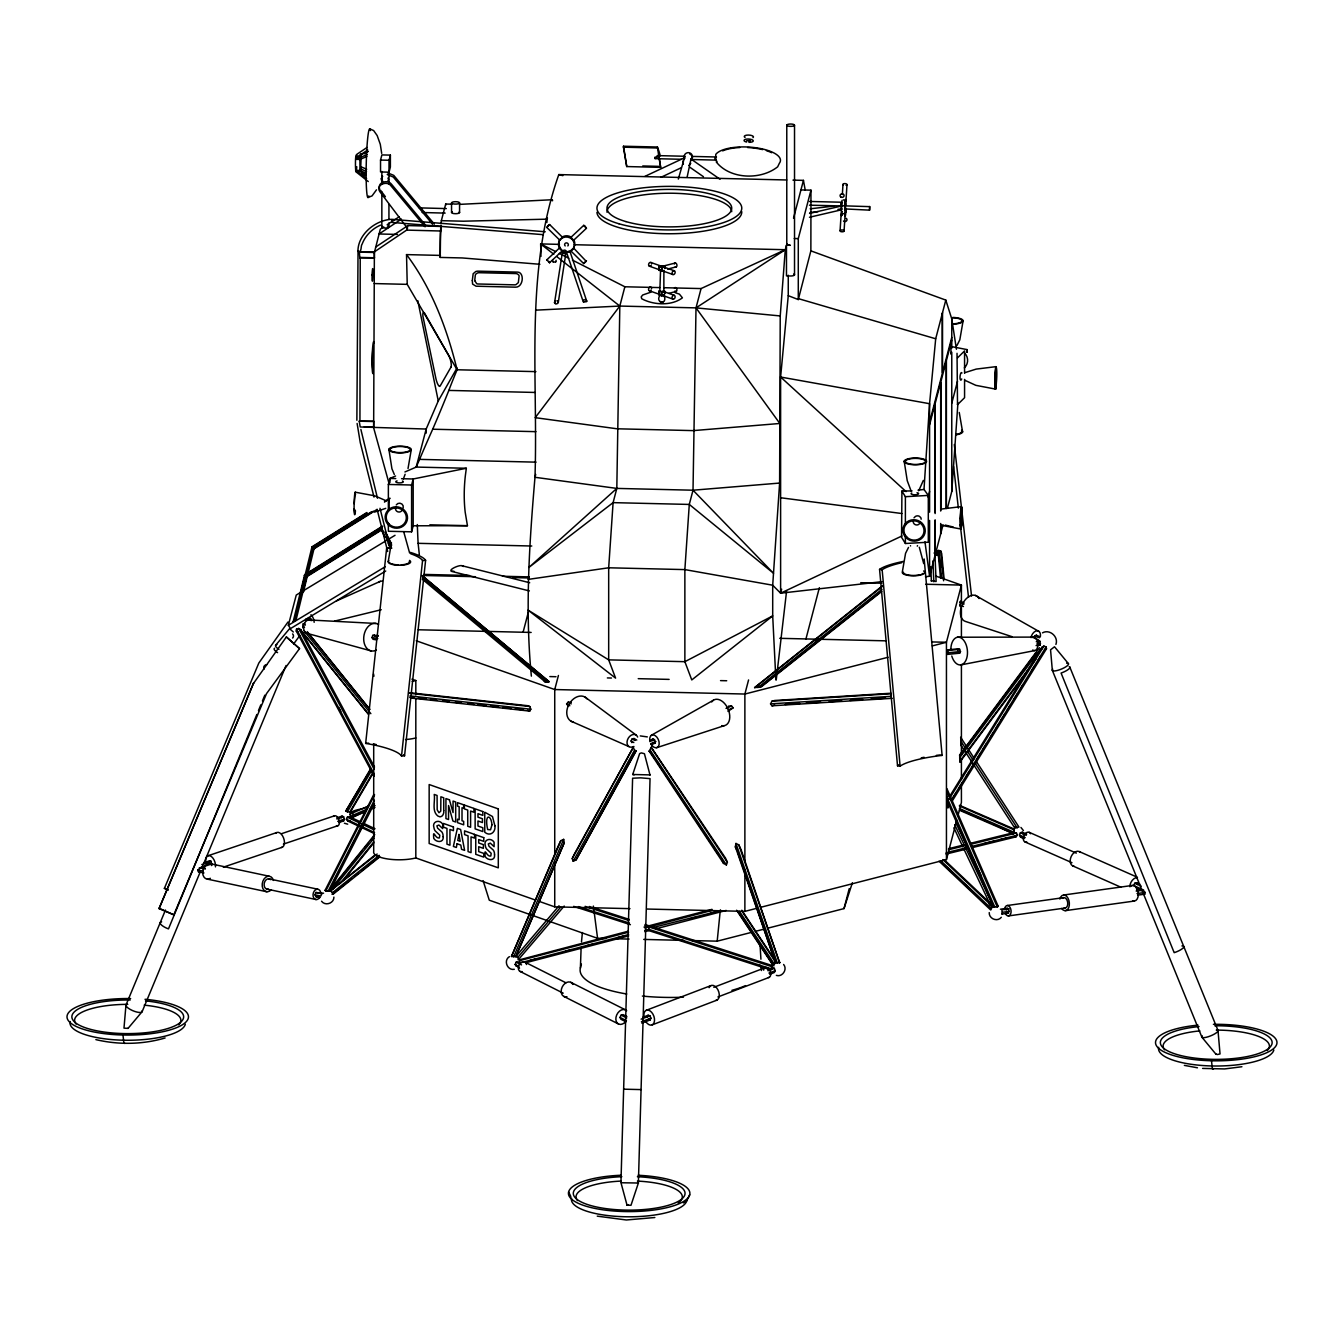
<?xml version="1.0" encoding="UTF-8"?>
<svg xmlns="http://www.w3.org/2000/svg" width="1344" height="1344" viewBox="0 0 1344 1344"><rect width="100%" height="100%" fill="white"/><g stroke="black" fill="none" stroke-linecap="round" stroke-linejoin="round"><path stroke-width="1.5" d="M664.675 295.058L661.618 295.831L658.997 294.907L658.997 291.077L660.542 290.69A2.016 1.462 -70.5 0 0 658.997 292.992A2.016 1.462 -70.5 0 0 660.526 294.521C653.638 303.139 668.69 305.777 663.835 295.042A2.016 1.462 -70.5 0 1 661.819 294.823A2.016 1.462 -70.5 0 1 662.374 292.068A2.016 1.462 -70.5 0 1 664.474 292.236M663.533 270.766L659.03 270.346L659.047 266.515L662.105 265.726L664.709 266.65L664.709 268.565M663.886 270.463L663.852 291.194L661.164 291.715L659.837 291.094L660.576 269.959A2.016 1.462 -70.5 0 1 659.249 267.422A2.016 1.462 -70.5 0 1 661.903 266.734M661.618 295.831L661.618 292.001L658.997 291.077M661.651 271.27L661.651 267.439L659.047 266.515M662.105 267.641L662.105 265.726M664.675 293.143L664.675 291.211L663.365 290.758A2.016 1.243 75.6 0 1 664.507 292.118M374.506 252.017L359.386 252.134L359.789 257.897L374.506 257.779L360.226 257.443L359.94 420.101M539.902 264.281L462.286 257.947L440.227 257.426L440.58 230.916A22.68 1.697 -88.6 0 1 440.916 225.288M786.71 179.978L558.802 174.586C524.412 271.858 538.272 376.303 534.979 477.288C529.334 543.463 524.916 609.823 531.367 676.133M786.979 243.734A3.881 1.176 0 0 0 790.339 245.297L786.475 245.196L785.282 249.715L780.226 315.941L779.621 483.067L772.699 585.211L772.699 615.905L684.869 661.685L608.681 659.87L528.058 610.109L615.586 678.132L608.681 659.87L608.681 567.79L613.099 502.639L616.812 488.41L619.819 306.062L624.859 286.776L659.87 287.599M775.891 679.862L772.699 615.905L691.774 679.93L684.869 661.685L684.869 569.604L689.287 504.437L693.017 490.207L696.007 307.877L701.064 288.574L785.282 249.715L574.106 244.709M426.149 433.138L426.182 429.038L438.262 400.949L457.027 367.97M841.294 207.917L841.394 209.832L809.491 217.258M960.708 737.386L961.061 745.5L960.708 737.386L974.45 758.722M392.162 220.97L391.843 222.415L543.077 234.662M511.493 956.525L515.794 956.659L564.278 842.722L563.657 839.362L560.801 840.689L558.533 845.359L511.493 956.474L560.801 840.689M626.758 994.006A90.686 27.266 0 0 1 580.39 968.033L581.129 947.453M659.148 157.231L660.66 167.362L626.741 166.555L623.448 147.185L623.498 146.227L657.418 147.017C663.331 162.456 657.535 152.712 655.082 158.659L681.173 159.281M658.93 157.147L657.418 147.017M1027.942 670.606L959.952 761.964L959.666 754.908L1039.466 647.674M959.952 761.964L959.666 754.908M354.211 503.832L355.186 493.298L355.538 494.441M946.747 796.858L947.15 789.197L998.206 906.326L997.282 906.982L993.3 906.713L946.798 800.016L946.747 796.858L994.745 906.982M366.895 156.509L359.906 159.432L359.974 171.713M360.511 171.797L361.15 157.534M441.353 227.942L440.479 232.932A22.68 1.697 -88.6 0 0 440.227 243.398L440.227 257.426M960.372 605.22L960.12 606.346L960.355 601.373L964.001 602.986M846.082 209.479C844.049 233.99 845.124 182.834 846.166 205.33M626.741 166.555L623.498 146.227M841.31 207.43L841.478 206.002L809.558 213.427M947.386 652.831L947.738 649.824L958.608 648.749L960.506 651.521L959.666 653.201L947.503 654.394L947.386 652.831L960.506 651.521M840.067 230.815L842.016 200.34M842.352 194.494L842.974 184.464M844.082 230.916L845.09 214.872A2.016 1.159 4.3 0 0 842.99 213.646A2.016 1.159 4.3 0 0 841.075 214.771L841.361 215.678L841.966 211.361A2.016 1.646 -4.8 0 0 841.999 211.798M846.989 184.565L845.981 200.609L843.343 199.87M918.019 490.174L924 489.451L929.578 403.704L935.693 338.772L945.806 300.098L810.869 250.858L798.286 299.561L788.256 295.68L788.256 275.218M356.765 166.706C355.387 183.49 354.665 149.671 356.815 155.686M947.369 508.301L951.77 491.467L957.919 403.133L957.516 404.678L964.572 397.706L964.572 379.394M946.126 854.062L964.202 849.61L966.638 845.292L964.219 844.838L948.528 848.702M389.054 501.396L389.054 508.351M841.546 208.858L841.428 209.765M841.495 204.977L841.344 205.934L809.441 205.178M141.725 1012.133L128.05 1028.378L123.984 1028.143L125.966 1005.06L165.463 910.056M374.186 776.294L296.268 631.042L296.486 629.21L298.704 628.454L300.787 629.63L300.518 631.361M655.015 157.063L655.15 158.525M788.256 295.68L780.612 377.026L780.612 593.191L882 581.666M948.192 798.739L947.906 808.03L948.125 805.745M692.009 940.565L717.192 941.17L720.317 909.972M360.041 157.332L360.595 153.838L361.066 155.786M581.482 941.858L582.406 932.551M388.214 561.59L391.457 542.758M411.247 449.803A11.222 3.377 0 0 1 393.708 452.323A11.222 3.377 0 0 1 395.22 446.494A11.222 3.377 0 0 1 411.247 449.803L408.022 468.535M691.454 160.39L690.967 159.029L687.103 177.274M963.06 321.065L959.818 339.814L956.928 345.542M410.39 552.401A51.526 10.954 6.1 0 1 425.611 560.314L404.561 755.782L401.52 756.034A51.526 10.954 6.1 0 0 365.652 743.4L386.669 547.932L389.71 547.68M401.52 756.034L422.554 560.566A51.526 10.954 6.1 0 0 410.676 553.745M845.611 208.958L869.568 210.151L869.702 206.64L845.578 205.884L845.544 209.496M1137.612 895.171L1144.735 894.18L1145.105 892.433L1142.182 889.476L1136.52 890.266M355.37 510.216L354.766 513.492L354.211 508.805M683.525 159.449L684.785 158.407A4.015 3.83 14.7 0 1 686.078 153.283A4.015 3.83 14.7 0 1 691.454 154.09A4.015 3.83 14.7 0 1 691.219 159.264M776.244 679.862L786.576 591.192M771.439 969.73L772.363 965.614L653.755 927.326L644.011 927.091M951.098 352.817L950.863 354.094L951.014 346.5L966.991 349.591L966.941 352.246L966.991 349.591M404.947 471.946L416.203 467.074L466.334 468.266L465.326 475.894A156.761 102.85 -61.4 0 0 465.192 512.215L467.443 525.706L413.179 525.79L411.6 531.821L388.366 531.266L388.366 523.118M338.738 822.595L343.644 820.932L344.467 819.101L343.577 816.715L342.048 816.094L336.941 817.824M566.093 251.614L558.314 302.299L558.163 301.442M651.319 747.348L725.542 858.161L727.39 862.277L726.398 864.914L723.559 863.419L649.102 751.078M938.062 552.3L938.398 550.267L940.8 551.074L941.69 553.526L944.143 579.382M684.785 156.61L678.317 179.088M333.917 897.103C334.018 903.353 325.214 906.31 321.552 901.219M1055.914 644.431C1058.77 636.737 1049.58 628.74 1042.49 632.856M683.071 160.877L683.374 164.203M515.794 956.659L564.278 842.722M372.994 370.238L373.128 363.283M735.353 846.77L735.958 843.444L738.83 844.889L741.082 849.677L779.654 962.825L775.488 962.791L735.353 846.77L736.848 849.962M769.742 974.282L774.379 972.502L775.219 970.687L774.329 968.302L772.548 967.747L767.777 969.562M779.654 962.875L738.83 844.889M545.227 231.756L391.826 219.324C375.026 219.929 357.622 234.982 357.958 251.412C362.275 252.924 360.343 245.851 362.242 243.835C365.299 235.771 372.221 228.631 380.537 225.137M572.242 858.614L633.78 746.424L574.09 854.566L572.242 858.614L573.216 861.286L576.055 859.925L636.233 750.775M959.448 810.23L1011.948 833.045L1013.645 832.104L1014.334 829.92L1013.292 828.677L959.465 805.274M441.05 223.625A22.68 1.697 -88.6 0 1 441.353 220.685L445.704 204.036L451.718 204.17M546.84 222.566A26.426 1.982 -88.6 0 1 547.176 219.156L547.445 217.913M775.488 962.791L737.604 851.558M293.194 621.617L296.251 619.248L293.194 621.617L304.618 574.812L382.536 526.126L382.133 527.503M303.643 591.259L300.586 593.611L312.01 546.806L366.895 512.518M294.571 621.029L305.458 576.425L381.83 528.713L382.368 526.73L304.466 575.4L306.583 576.845L381.427 530.09L381.83 528.713L383.628 532.274M294.89 619.836L297.847 607.673M298.838 603.607L301.812 591.444M301.946 593.04L304.92 580.877M305.726 577.651L312.833 548.436L371.448 511.812M296.1 619.853L306.751 576.257L379.848 530.561M303.492 591.864L314.126 548.251L373.313 511.274M580.39 968.033L581.381 964.018M440.563 231L406.627 230.11L374.371 251.882L373.649 427.846L389.206 484.025M159.062 908.611L253.579 683.105L159.062 908.611L173.83 914.827L266.532 693.605L299.527 648.598L286.373 636.938L253.495 683.424M168 890.114L164.405 888.233L168.084 889.778M173.83 914.827L159.146 908.275M388.937 183.943L389.038 160.255L390.382 155.114L381.881 154.913L380.537 160.07L380.537 171.965L389.038 172.166L390.382 167.009L390.382 155.114M374.388 258.233L374.388 252.487L380.318 229.186L383.746 226.918M385.728 571.015L290.539 628.572L288.338 625.313L296.268 595.039L395.035 535.298M286.373 636.938L299.527 648.598M304.466 575.4L305.76 575.232M376.639 509.695L313.975 548.856L311.858 547.411L313.152 547.226M300.586 593.611L302.266 591.83M364.308 426.737L373.666 427.291L373.766 421.21L359.218 421.193L360.226 426.972L426.182 429.038L416.203 467.074L419.563 459.379A78.96 3.545 -67.4 0 1 432.701 429.223A79.279 3.562 -67.4 0 0 448.846 390.415A29.753 1.327 -67.4 0 1 457.094 369.768C447.098 328.927 431.962 288.456 406.526 254.604L440.479 255.41M388.366 510.922L388.366 484.462L389.945 478.43L395.573 475.994M411.6 531.821L411.6 485.016L413.179 478.985L466.334 468.266M535.718 474.466L534.979 477.288L616.812 488.41L693.017 490.207L779.621 483.067M523.085 632.251L528.763 610.562M558.432 675.461L554.736 689.539L554.736 854.616M793.531 218.182L803.443 180.365L792.977 180.13M798.286 299.561L798.286 238.61L810.97 190.159L800.94 189.924M748.574 679.946L744.878 694.042L744.878 861.218M528.058 579.415L608.681 567.79L684.869 569.604L772.699 585.211L780.612 593.191L781.654 589.193M805.946 638.938L819.37 587.681M929.578 422.167L942.245 373.766L942.245 313.706M951.77 337.378L942.53 372.674L942.53 312.614M929.578 424.788L934.87 404.561L934.87 512.467M951.77 339.998L946.394 360.595L946.394 507.898M957.516 404.678L957.029 353.304M924 489.451L928.301 495.415L928.301 542.22L905.386 543.497L901.555 537.281L901.925 491.081L912.055 490.896M951.77 403.217L957.516 381.276M928.116 497.112L929.578 491.484M943.068 524.748L929.578 576.257L925.445 576.727M767.525 928.25L844.015 908.594L849.24 888.619M761.006 907.217L946.445 859.589L956.76 820.159M957.802 816.228L961.414 802.418L961.414 785.702M716.47 156.996L692.446 156.425L692.16 159.533L715.596 160.087L715.781 154.392A32.894 11.777 3 0 1 755.815 147.756A32.894 11.777 3 0 1 779.402 163.212L777.655 166.824C760.687 180.331 729.893 179.357 716.218 161.902M388.819 502.085L389.206 500.707M406.627 230.11L407.921 225.574L441.722 226.464M1036.09 645.607L1040.054 645.221L1040.038 641.357L1038.66 640.802L1037.954 642.432M376.555 639.895L373.01 639.307L372.036 637.594L372.725 635.393L378.185 635.544M991.082 909.754L990.965 908.242L993.653 906.847M551.981 200.575L552.266 199.735L459.749 204.372M844.015 908.594L852.382 882.739M309.053 619.534L309.574 617.938L311.791 620.676M634.2 774.833L632.722 774.497L639.643 753.598L641.323 752.892L644.431 753.715L650.009 775.051M947.503 654.394L947.738 649.824M319.872 897.574L316.075 896.767L315.017 894.886L315.84 892.483L323.568 893.206M940.498 577.853L938.179 553.325L939.607 550.687M627.043 1205.198L620.945 1182.602L632.604 778.226L640.685 777.84L650.042 778.63L638.383 1183.006L630.991 1205.282L627.043 1205.198L628.404 1204.644M209.009 862.562L209.664 860.798L211.243 861.403L211.529 865.553M403.402 478.918L405.115 474.281M918.708 490.778L923.345 480.413M869.669 206.489L869.568 210.151M321.854 893.676L320.813 896.028L315.017 894.886M562.43 237.216L559.81 239.803M552.518 260.064L553.022 261.979M570.83 250.908L583.649 263.558L586.219 261.29L573.535 248.002L570.797 250.555M382.15 175.829L381.528 178.584L382.687 181.272M690.782 163.229L688.8 165.497M647.455 1017.022L648.194 1015.241L649.925 1015.812L650.916 1018.164L650.177 1019.945L641.827 1023.137M256.855 714.487L168.487 928.872L167.63 928.57A8.736 2.688 22.4 0 1 160.944 924.47A8.736 2.688 22.4 0 1 161.633 921.85M258.451 710.623L260.837 704.827M262.433 700.963L264.818 695.167M652.361 740.578L653.033 738.948L655.637 741.552L654.965 743.182L651.487 744.694M142.178 1011.562L200.054 872.357M202.474 866.561L286.07 665.498M164.321 888.552L258.821 663.046L287.969 622.02M649.068 751.313L651.571 746.844M513.677 956.81L563.657 839.362M519.574 968.15L515.122 964.538L516.13 962.186L518.179 961.733L519.086 963.514M374.119 833.448L347.827 821.05L346.433 819.319L347.34 817.186L349.608 816.766L360.494 821.906M1026.698 834.137L1022.28 832.205L1020.432 832.726C1017.744 835.582 1021.406 838.286 1024.145 838.606M1001.986 913.954L1001.952 909.838L1008.773 908.88L1008.487 913.164L1001.902 914.071M341.275 817.858L342.048 816.094M583.649 263.558L586.471 260.686M1039.483 636.569L1036.224 635.141L1033.603 637.745L1038.61 639.962M576.055 859.925L635.527 751.498M1139.83 884.167L1136.604 882.739L1134.722 883.26L1133.664 885.578L1140.989 888.821M586.757 301.258L569.789 250.925L566.563 252M625.985 1021.81L620.911 1019.256L620.021 1017.425L621.13 1015.123L623.129 1014.653L626.875 1016.534M683.306 1202.914L686.75 1200.797L689.707 1194.782M908.494 547.428L905.554 553.342L902.294 572.158A11.222 3.377 0 0 0 915.533 575.753A11.222 3.377 0 0 0 923.614 570.965M773.153 965.429L775.925 962.539L742.09 911.333M957.751 650.412L958.608 648.749M374.405 803.443L329.868 891.022L325.735 891.072L325.03 890.4L373.901 794.338M325.735 891.072L374.59 794.774M328.121 891.206L374.388 800.234M333.95 881.177L341.527 866.292M343.426 862.579L354.766 840.252M359.503 830.945L361.402 827.215M368.962 812.33L372.758 804.888M1006.253 910.123L1007.177 908.275L1008.773 908.88M631.898 742.627L631.092 740.981L632.15 738.914L634.032 738.511L636.77 740.074M892.265 698.309L771.943 705.802L770.549 703.853L771.943 701.198L774.732 700.476L890.971 693.235M376.488 189.84L372.053 195.905L368.004 197.484M346.433 819.319L374.539 832.574M573.216 861.286L634.57 750.137L633.377 747.835M410.39 697.973L529.704 711.11L530.813 709.229L529.805 706.524L527.705 705.701L409.802 692.731M372.893 773.606L350.7 811.457L349.709 812.246L345.794 811.121L370.793 768.466M345.794 811.121L369.802 771.086M347.273 812.028L371.515 770.7M349.709 812.246L372.809 772.834M586.639 301.644L583.481 302.047M949.301 796.958L1042.037 647.17L1043.885 646.078L1046.086 646.951L1046.489 648.782L952.274 800.957M949.066 799.243L1043.885 646.078M951.132 800.318L1046.086 646.951M952.51 798.655L956.911 791.566M959.095 788.021L962.388 782.695M965.698 777.37L968.99 772.061M972.283 766.735L974.467 763.19M976.668 759.646L981.053 752.556M983.254 748.994L986.546 743.686M989.839 738.36L993.132 733.034M996.425 727.726L998.626 724.181M1000.826 720.636L1005.211 713.53M1007.412 709.985L1010.705 704.676M1013.998 699.35L1017.29 694.025M1020.583 688.716L1022.784 685.171M1031.554 670.975L1034.846 665.65M1038.139 660.341L1040.34 656.796M203.952 872.962L198.425 871.786L197.837 870.005L201.13 867.216L205.212 868.073M515.122 964.538L518.666 966.319M1218.034 1030.915L1220.033 1053.948L1217.446 1054.519L1215.934 1054.183L1201.922 1037.215L1143.374 893.659L1144.735 894.18M663.835 295.042L659.837 294.924M663.466 301.745L662.189 301.997M293.698 643.877L299.813 635.544M959.885 755.479L1036.627 652.378M959.582 757.865L1040.978 648.514M959.734 761.393L1035.77 659.215M728.498 706.121L731.556 705.986L733.102 707.851L727.994 711.413M972.115 847.661L1015.997 836.858L1017.358 835.195L1016.484 833.011L1014.3 832.507L970.166 843.377M914.021 517.81L915.432 516.432A3.998 3.763 -31.6 0 1 919.246 516.23L920.64 517.474A3.646 3.427 -31.6 0 1 921.144 519.221M779.873 962.287L779.016 961.901M1012.939 834.17L1014.3 832.507M292.589 638.03L293.059 637.442A3.091 2.94 14.7 0 0 293.059 634.536L292.589 633.931M128.066 1028.362L128.184 1028.21A12.751 3.125 -54.2 0 1 128.15 1028.059M555.778 261.845L556.114 260.266M573.451 240.425L586.488 228.245L584.858 225.91L583.733 225.355L570.696 237.552L573.451 240.425L573.283 239.45M330.137 889.678L374.741 834.59M331.884 888.468L362.006 851.256M364.627 848.014L368.558 843.158M371.179 839.933L373.783 836.69M332.304 889.644L373.951 838.202M340.116 883.546L373.8 841.949M343.375 880.454L373.699 843.007M382.67 176.35L381.175 178.87L382.25 182.969M546.773 259.862L559.81 247.682L562.464 250.673L549.528 262.752L546.773 259.862L547.63 260.03M549.528 262.752L549.041 261.425M583.733 225.355L586.387 228.362M275.94 644.902L289.582 628.673L293.311 631.999M559.037 905.789L515.962 956.39L518.23 957.919L518.213 959.851L564.211 906.041M517.742 957.449L560.767 907.015M568.126 706.003L566.614 703.937L568.159 702.156L571.217 702.425M632.722 774.497L650.143 774.9M641.021 1089.598L623.834 1089.178M957.516 357.874L964.572 350.902L964.572 373.279M368.34 805.493C365.45 810.55 348.012 808.332 350.347 816.396L352.162 817.438L365.45 811.642M509.41 956.659C503.16 960.389 507.394 970.738 514.298 969.31M1001.314 917.297C997.466 922.253 988.865 918.809 989.234 912.61M616.812 488.41L528.864 567.47L613.099 502.639L689.287 504.437L773.506 573.266L693.017 490.207M1044.742 649.69L1046.489 648.782M1014.922 826.594L1014.77 827.988L1018.97 827.047L976.702 761.998M352.162 817.438L362.846 812.162M469.426 575.484L423.965 574.409L425.846 575.534L426.838 574.728M329.666 891.24L375.346 854.717M330.086 891.156L377.16 854.028M332.674 894.18L332.455 892.651L379.193 855.305M332.052 894.314L351.674 878.623M354.934 876.019L358.21 873.398M361.486 870.794L379.462 856.414M333.094 894.247L379.714 856.985M882.554 585.715L754.622 687.641L761.158 686.969L881.748 591.444M754.622 687.641L882.202 586.589M815.304 640.937L818.597 638.333M757.932 687.574L881.899 589.378M757.764 686.532L761.074 686.448L854.246 612.646M857.522 610.058L880.404 591.914M555.761 261.811L553.442 262.181M554.585 302.954L554.568 302.484A2.402 1.949 -10.5 0 1 555.274 301.274L555.694 300.972M356.698 154.426L367.03 147.454M360.931 154.526L367.702 149.974M401.402 219.106L379.058 233.99L397.438 234.41M375.631 247.078L407.921 225.574M387.19 224.666L399.252 216.754M785.282 249.715L696.007 307.877L619.819 306.062L535.584 310.162M384.602 501.446L389.911 498.137M311.858 547.411L366.744 513.122M384.451 502.051L389.76 498.725M316.697 545.009L322.039 541.682M327.365 538.356L332.69 535.03M338.016 531.686L341.561 529.469M345.122 527.251L352.229 522.816M355.774 520.598L362.88 516.146M307.541 574.123L335.966 556.366M339.511 554.131L346.618 549.696M350.162 547.478L357.269 543.043M360.83 540.826L366.156 537.482M371.482 534.156L376.807 530.83M364.476 153.686L367.886 151.57M288.338 625.313L385.325 566.664M651.235 735.319L713.429 700.207M584.119 299.494L583.498 302.081M545.53 680.618L544.303 681.257L545.479 682.13L549.108 681.727L421.949 575.467M368.105 151.368L355.807 157.231L358.63 157.298M644.885 176.383L684.466 157.802M660.962 177.307L681.274 167.731M780.612 593.191L901.925 535.987M336.487 600.919L380.302 581.347M562.565 237.35L549.612 224.549L548.352 225.389L546.79 227.422L559.726 240.106M546.89 227.438L549.612 224.549M304.534 627.278L302.87 627.766L302.887 623.902L304.55 623.414L305.39 625.094M349.826 814.195L368.558 806.014M350.347 816.396L367.466 808.92M371.263 807.274L375.077 805.61M370.306 808.903L374.035 807.274M371.146 809.155L374.942 807.492M653.033 738.948L649.757 740.393A6.804 4.334 66.4 0 1 655.166 735.605A6.804 4.334 66.4 0 1 658.594 746.122A6.804 4.334 66.4 0 1 650.748 743.753M649.74 741.586L654.662 739.452M650.714 743.702L655.637 741.552M726.029 708.406L731.556 705.986M728.112 710.018L733.102 707.851M367.248 154.543L355.656 159.331L359.906 159.432M646.111 1010.352L710.892 985.606M713.815 987.302L765.139 967.697M642.869 1017.274L648.194 1015.241M641.122 1019.155L649.925 1015.812M641.407 1021.793L650.916 1018.164M768.919 973.09L775.219 970.687M717.914 996.962L769.238 977.357M652.26 1024.834L717.041 1000.104M767.928 970.738L774.329 968.302M374.539 512.098L385.745 508.351M325.03 890.4L326.138 890.064M305.827 619.214L309.574 617.938M305.34 620.424L310.951 618.509M207.715 855.859L276.646 832.591M281.501 833.7L334.236 815.892M204.053 862.697L209.664 860.798M201.818 864.595L211.243 861.403M336.823 819L343.577 816.715M201.583 867.35L212.184 863.772M337.747 821.369L344.467 819.101M283.399 844.116L338.083 825.636M223.322 867.166L282.408 847.207M656.494 747.751L724.198 725.693M391.843 222.415L392.062 219.845M198.425 871.786L199.349 871.5M316.075 896.767L317.957 896.246M965.059 372.59L976.198 369.096L995.954 366.66M519.389 959.834L627.917 931.291M711.984 909.35L649.001 925.781L645.019 924.504M628.606 934.584L519.859 962.959L519.742 960.59L628.639 932.182M644.784 927.965L712.152 910.392M644.717 930.384L648.732 929.342L771.338 968.906M721.039 910.476L653.755 927.326M529.502 960.691L535.584 959.095M565.975 951.166L572.057 949.586M586.236 945.89L592.318 944.294M616.627 937.961L624.725 935.844M689.623 918.91L695.705 917.314M709.918 913.618L715.999 912.022M525.79 962.741L628.673 935.894M644.818 931.678L648.85 930.619L769.692 969.629M655.855 928.805L726.197 910.442M518.129 965.95L516.096 966.403M887.998 657.283L744.878 694.042L554.736 689.539L416.237 640.769M932.333 645.893L946.445 642.264L961.414 585.094L935.693 576.038M640.248 735.907L647.321 736.898M165.11 1037.971C142.666 1044.607 118.591 1044.96 95.844 1039.618M646.682 909.031L744.878 911.366L756.974 908.258M717.192 941.17L751.414 932.383M755.446 931.342L763.493 929.275M662.76 266.213L675.31 263.004M661.651 267.439L664.709 266.65M659.03 270.346L660.576 269.959M667.548 269.102L676.301 266.868M661.618 292.001L664.675 291.211M658.997 294.907L660.526 294.521M668.942 293.311L676.25 291.43M771.943 705.802L774.732 705.096M1020.398 836.942L1021.944 836.556M651 292.135L642.718 294.991L641.206 296.856L641.726 298.754C653.47 305.105 671.58 306.113 682.416 297.83L679.426 294.151L675.209 292.706M948.444 849.778L966.638 845.292M970.62 844.318L1016.484 833.011M949.15 851.978L965.328 847.997M971.578 846.468L1017.358 835.195M946.092 853.02L951.955 851.575M983.741 843.746L995.77 840.79M999.768 839.798L1007.782 837.833M334.606 621.096L381.242 609.722M350.112 820.646L347.827 821.05M960.91 664.894L1034.746 650.597M637.526 1183.291L638.383 1183.006L621.415 1182.77M511.543 955.786L512.652 955.584M941.573 509.04L961.346 506.604M996.727 905.974L998.206 906.326M1063.692 895.003L1132.622 885.41M1007.311 905.503L1063.961 897.607M1000.423 909.216L1007.177 908.275M1136.218 891.139L1143.694 890.098M1002.725 912.257L1009.428 911.316M1137.024 893.558L1145.105 892.433M1008.353 915.936L1065.002 908.057M1065.254 910.661L1134.185 901.068M749.196 141.372L750.506 140.482L746.558 140.767M1241.923 1066.733L1224.586 1068.934L1202.594 1068.413M654.83 1217.513L626.371 1219.982L597.257 1216.152M358.042 250.639L356.866 420.269M570.797 237.434L571.637 237.636M810.18 208.807L834.036 206.086M810.096 212.537L818.059 211.63M837.917 209.362L841.898 208.908M931.258 580.692L936.113 581.532L934.752 550.082M947.503 650.53L959.986 649.303M1036.291 641.726L1040.038 641.357M1036.812 643.944L1040.542 643.574M953.014 653.167L959.666 653.201M422.554 560.566L425.578 560.314M453.953 571.25C444.73 571.553 459.06 564.262 462.235 565.807L529.687 582.742M365.652 743.4L368.676 743.148M771.943 701.198L891.24 693.756M770.549 703.853L891.005 696.343M785.198 704.441L799.848 703.517M806.131 703.13L820.798 702.223M829.164 701.702L841.73 700.913M850.097 700.392L862.663 699.602M871.03 699.082L885.696 698.174M901.925 491.081L905.386 496.692L928.301 495.415M298.25 632.033L296.268 631.042M547.176 219.156L463.411 221.206L441.353 220.685M957.432 637.224L1033.049 637.106M623.448 147.185L657.367 147.991M657.166 155.602L684.936 156.257M714.991 157.601L716.352 157.534M655.2 158.122L659.098 158.206L660.66 167.362M642.751 165.967L658.711 166.354M380.537 160.07L389.038 160.255M358.562 171.679L355.74 171.612L368.256 181.558M809.525 201.466L841.428 202.222L841.344 205.934M794.27 238.51L798.286 238.61M559.457 244.373L540.641 243.919L540.96 256.402M359.386 252.134L374.388 252.487M664.003 287.7L701.064 288.574M374.237 283.567L407.232 284.357L457.094 369.768L535.903 371.633M448.846 390.415L534.811 392.448M359.218 421.193L373.666 421.529M432.701 429.223L535.92 431.659M419.563 459.379L536.038 462.151M395.758 478.565L389.945 478.43L389.945 482.496M401.57 478.699L413.179 478.985L413.179 525.79M388.366 484.462L411.6 485.016M429.845 524.815L467.443 525.706M417.312 524.53A224.834 16.817 -88.6 0 0 418.118 543.329L531.77 546.017M860.748 582.708L881.731 583.212M925.764 584.254L961.414 585.094L961.414 601.81M502.488 576.257L529.351 576.895M425.846 575.534L475.457 576.71M512.652 577.584L529.183 577.97M418.236 629.765L531.149 632.436M779.738 638.316L885.629 640.836M931.762 641.928L946.445 642.264L946.445 859.589M549.847 676.57L556.013 676.721M607.37 677.93L611.47 678.031M638.232 678.67L669.127 679.392M720.535 680.618L726.701 680.753M539.095 901.354L554.736 906.864L629.966 908.645M483.118 880.656L489.266 900.194L597.576 938.33L605.959 938.532M616.459 938.784L629.042 939.086M643.742 939.422L683.609 940.38M419.261 207.866L446.309 208.589M422.167 212.503L445.15 213.108M309.557 619.987L376.085 623.465M387.677 172.872L393.742 175.358L434.364 224.179M387.24 174.569L393.305 177.055L432.617 224.297M934.886 550.536L939.036 550.822L941.59 577.786M934.03 553.039L938.179 553.325M935.407 554.686L939.574 554.988M934.886 555.173L939.036 555.458M347.693 824.174L344.383 823.234M780.226 315.941L696.007 307.877L779.839 423.478L693.235 430.618L617.03 428.786L535.198 417.665L619.819 306.062L557.138 256.872M409.584 693.286L529.805 706.524M409.937 695.923L530.813 709.229M409.802 697.318L413.935 697.771M418.068 698.225L426.334 699.132M430.466 699.586L436.666 700.274M442.865 700.946L449.064 701.635M455.28 702.324L461.479 702.996M467.678 703.685L473.878 704.374M478.01 704.827L486.276 705.734M490.409 706.188L498.674 707.095M502.807 707.549L511.09 708.456M515.222 708.91L523.488 709.834M995.501 389.088L975.862 385.342L964.908 380.302M960.893 529.032L941.254 525.286M355.202 492.19L374.875 495.852L385.896 500.657M780.612 497.75L901.925 513.542M924.151 559.003L942.11 755.395A51.526 10.214 -5.2 0 0 900.094 766.181L897.523 765.794L879.564 569.402L882.151 569.789A51.526 10.214 -5.2 0 1 901.807 562.699M942.11 755.395L939.523 755.009A51.526 10.214 -5.2 0 0 936.331 755.395M661.147 301.98L659.87 301.543M372.725 635.393L378.185 636.3M372.036 637.594L377.782 638.534M1184.35 1065.372L1197.454 1067.791M990.36 904.865L963.715 848.686L966.134 849.139M209.546 863.554L269.069 876.204M268.699 878.791L317.621 889.174M199.315 867.737L205.38 869.03M315.84 892.483L321.72 893.726M197.837 870.005L203.078 871.114M267.254 889.174L316.176 899.556M207.379 879.127L266.902 891.761M1014.451 836.522L1015.997 836.858M945.218 525.067L953.165 526.999M451.298 571.318L529.368 590.923M558.802 174.586L562.85 175.644M307.171 633.377L371.196 650.933M842.184 215.393L841.075 214.771M798.37 298.637L935.693 338.772M653.335 742.694L654.965 743.182M462.235 565.807L463.495 566.496M1213.447 1069.202L1212.406 1068.866L1211.482 1060.769M124.942 1043.431L123.883 1043.112L122.976 1035.014M589.31 906.511L629.11 919.363M585.127 906.36L628.908 920.489M644.834 925.63L771.59 966.554M578.29 906.595L629.412 923.093M573.67 906.36L630.403 924.672M1011.814 636.602L965.261 621.365A13.944 8.971 -66.2 0 1 963.413 602.347A13.944 8.971 -66.2 0 1 979.037 598.55M648.446 1019.374L650.177 1019.945M557.138 300.72L558.18 301.476M342.317 820.462L343.627 820.932M411.902 679.157L415.817 680.534L415.817 694.898M776.345 975.374C782.326 977.441 787.752 969.36 783.619 964.471M373.699 743.921L373.699 851.491A25.57 7.694 0 0 0 387.593 858.95A25.57 7.694 0 0 0 415.817 857.942L535.181 899.976M650.882 262.466L661.332 266.179M663.953 267.103L674.402 270.816A2.016 1.462 -70.5 0 1 674.402 274.126A2.016 1.462 -70.5 0 1 672.101 273.067A2.016 1.462 -70.5 0 1 674.402 270.816M649.354 266.196L659.803 269.892M662.424 270.816L672.874 274.529M663.919 291.665L674.369 295.378A2.016 1.462 -70.5 0 1 674.352 298.704A2.016 1.462 -70.5 0 1 672.067 297.629A2.016 1.462 -70.5 0 1 674.369 295.378M649.32 290.758L659.77 294.454M662.374 295.378L672.823 299.09M1040.054 645.221L1038.677 644.666M1006.908 912.559L1008.487 913.164M527.621 710.287L529.704 711.11M361.015 166.807L366.677 169.226M634.57 750.137L636.182 751.01M959.398 806.03L1014.334 829.92M959.364 808.5L1013.645 832.104M959.599 809.508L980.498 818.58M984.312 820.243L990.007 822.713M993.804 824.359L1011.948 833.045M570.881 721.14L629.026 746.642M1034.578 635.628L1039.45 637.795M1079.282 851.575L1136.89 877.044M1029.286 832.339L1076.309 853.138M1020.432 832.726L1026.278 835.313M1134.722 883.26L1141.241 886.133M1019.407 835.078L1025.22 837.648M1136.386 888.233L1142.131 890.77M1024.918 841.898L1071.958 862.697M1072.747 865.906L1120.745 887.141M960.12 602.498L963.917 604.195M960.002 604.985L963.463 606.53M369.667 128.806L373.649 130.57L377.16 135.542L380.285 144.262L381.696 153.384M364.123 823.603L374.993 828.744M347.34 817.186L373.615 829.584M360.864 168.907L366.542 171.646M360.394 170.638L366.022 173.376M585.53 299.494L586.723 300.821M570.78 982.296L625.447 1009.865M524.714 962.002L565.891 982.766M516.13 962.186L521.539 964.908M621.13 1015.123L626.69 1017.929M620.021 1017.425L626.438 1020.667M520.145 971.46L563.203 993.166M563.926 996.475L618.593 1024.044M555.61 251.546L540.641 243.919L553.846 254.285M559.356 253.445L568.714 258.199M572.46 260.114L624.859 286.776M563.808 251.698L562.632 250.807L554.585 302.518A2.402 1.949 -10.5 0 1 555.29 301.291M351.17 813.002L353.035 814.01M975.442 595.426L1039.114 631.512M632.15 738.914L634.889 740.494M568.159 702.156L571.2 703.903M566.614 703.937L569.822 705.785M631.092 740.981L633.814 742.543M690.967 159.029L720.048 179.256M690.11 167.429L703.433 176.702M554.568 302.921L555.744 304.063L557.592 303.492A2.402 1.949 -10.5 0 0 558.298 302.266M1215.85 1054.116L1215.934 1054.183A12.751 1.579 52.4 0 0 1215.816 1053.948M366.61 178.416L355.606 170.369L359.856 170.47L366.038 174.989M549.108 681.727L422.318 575.887M585.178 697.166L635.998 734.966M361.519 172.922L364.594 175.375M519.322 959.616L519.742 960.59M422.638 577.702L547.882 682.366M422.402 579.281L545.479 682.13M330.725 891.173L332.455 892.651M1020.953 827.45L1023.406 830.575M951.014 346.5L951.216 347.441M906.074 491.618L780.612 377.026L929.578 403.704L929.578 512.165M944.731 860.21L994.174 906.965M942.85 859.589L992.83 906.847M989.167 904.26L992.158 907.082M940.766 860.782L990.965 908.242M940.901 861.756L952.879 873.096M963.362 883.008L979.843 898.598M939.053 861.168L990.494 909.804M349.608 816.766L351.019 818.496M425.51 225.103L391.44 184.162C387.878 179.256 377.294 182.095 379.579 188.782M425.074 226.8L391.003 185.858C387.072 180.13 375.077 185.086 379.932 191.772L407.568 228.446M1068.413 663.65L1054.519 646.783L1050.554 649.807L1052.302 669.95M307.188 631.579L369.734 709.212M309.305 634.519L369.751 709.531M304.13 630.84L370.86 713.664M301.879 631.394L368.458 714.017M302.77 632.806L368.491 714.37M380.386 190.075L385.409 196.745M961.934 373.027L961.699 372.691A3.931 1.092 -84.8 0 0 960.574 373.817L960.17 375.53A3.696 1.025 -84.8 0 0 960.17 379.092L960.574 380.016A3.931 1.092 -84.8 0 0 961.699 378.924M651.622 748.272L727.39 862.277M650.395 750.523L726.398 864.914M650.21 751.699L654.83 758.638M657.132 762.098L662.894 770.784M665.213 774.245L670.975 782.93M673.277 786.408L694.042 817.639M697.502 822.847L702.106 829.786M705.566 834.994L710.186 841.932M713.647 847.14L718.25 854.078M741.821 910.224L773.472 958.104M739.486 911.35L773.959 963.514M737.47 910.829L773.875 965.916M736.596 910.224L772.918 965.177M960.658 740.914L965.177 747.886M967.445 751.363L973.09 760.049M975.358 763.526L1017.173 827.887M960.842 744.979L1014.77 827.988M715.126 158.558L717.041 161.734M374.371 634.906L375.346 636.619M300.787 629.63L374.506 767.071M298.704 628.454L374.287 769.373M338.789 707.616L340.771 711.295M296.486 629.21L374.136 773.993M963.715 848.686L964.202 849.61M1022.28 832.205L1023.187 833.986M385.325 531.653L390.936 542.724M385.174 532.258L391.709 545.177M386.333 537.617L391.742 548.302M381.595 529.486L385.291 536.794M381.427 530.09L385.123 537.398M387.895 542.875L390.667 548.352M634.032 738.511L634.838 740.158M568.613 1191.91L570.847 1196.53M955.786 822.511L980.767 875.162M954.643 824.594L964.219 844.838M965.378 847.291L993.502 906.73M953.887 827.753L962.825 846.804M1136.604 882.739L1137.427 884.537M721.711 859.286L723.559 863.419M946.915 791.448L997.282 906.982M692.614 156.862L690.749 154.51A4.267 4.267 0 0 0 689.774 154.106M1036.224 635.141L1036.913 636.754M394.313 474.449L391.927 468.787L388.87 449.266M1069.79 667.027L1217.95 1030.327M1052.402 670.538L1141.795 889.778M919.313 547.26L923.714 563.606M715.327 159.079L715.596 159.97M735.958 843.444L777.353 963.06M566.328 251.681L583.078 301.291M945.806 300.098L951.77 318.898L956.424 349.255M810.869 250.858L810.97 190.159M911.064 490.896L907.234 480.665L904.176 461.143M403.788 532.022L409.634 553.039M377.479 498.238L360.898 429.475M379.999 508.301L390.096 548.503M374.035 497.112L360.242 442.495L357.118 423.478M377.076 509.208L387.694 551.544M959.246 412.457L962.606 431.978M417.782 300.636L438.262 400.949M1042.037 647.17L1042.322 648.665M803.443 180.365L805.241 190.243M659.87 270.362L663.18 270.883A2.016 1.462 -70.5 0 1 661.668 269.522A2.016 1.462 -70.5 0 1 662.928 267.137A2.016 1.462 -70.5 0 1 664.658 268.094M1142.182 889.476L1142.417 891.156M924.958 541.783L929.578 576.257L929.578 520.43M593.393 906.074L597.576 938.33M419.345 554.702L418.118 543.329M954.307 444.528L971.544 595.997M953.635 466.586L958.356 508.082M960.254 524.681L968.52 597.307M940.8 551.074L943.622 580.776M941.539 563.371L941.909 567.37M939.238 557.525L940.212 567.89M940.8 574.106L941.186 578.256M882.151 569.789L900.11 766.181M960.355 601.373L960.49 602.734M649.118 927.074L649.001 925.781L648.85 930.619M760.133 946.075L760.922 959.196M932.921 560.935L933.811 581.784M930.77 566.849L931.392 581.347M406.526 254.604L407.232 284.357M947.15 789.197L947.201 792.355M961.414 605.993L961.414 637.342M961.414 664.507L961.414 754.354M961.414 758.537L961.414 779.436M951.77 318.898L951.77 348.163M951.77 352.229L951.77 491.467M946.226 508.519L946.226 361.2L940.951 381.343L940.951 509.981M940.951 524.513L940.951 532.812M940.682 511.039L940.682 382.402L935.138 403.603L935.138 513.559M940.682 523.488L940.682 533.854M935.138 519.792L935.138 555.055M934.87 520.766L934.87 556.03M905.386 496.692L905.386 525.185M905.386 535.366L905.386 543.497M794.522 125.278A3.881 1.176 0 0 1 788.441 126.151A3.881 1.176 0 0 1 788.978 124.135A3.881 1.176 0 0 1 794.522 125.278L794.522 274.915M786.778 125.093L786.778 244.037M786.475 245.196L786.475 275.89L790.339 275.99A3.881 1.176 0 0 0 794.102 275.352A3.881 1.176 0 0 0 793.598 274.058M744.878 869.568L744.878 911.366M554.736 862.982L554.736 906.864M459.564 202.978A4.015 1.21 0 0 1 453.281 203.885A4.015 1.21 0 0 1 453.835 201.802A4.015 1.21 0 0 1 459.564 202.978L459.564 212.57M451.55 202.793L451.55 212.386M415.817 698.998L415.817 857.942M388.937 204.456L388.937 218.837M388.937 222.936L388.937 227.035M381.847 171.461L381.847 183.775M381.847 191.974L381.847 226.867M566.95 996.727A7.879 5.678 -63.2 0 1 562.212 986.983A7.879 5.678 -63.2 0 1 572.897 984.446M626.102 1021.104A7.879 5.678 -63.2 0 1 617.366 1023.17A7.879 5.678 -63.2 0 1 617.938 1012.805A7.879 5.678 -63.2 0 1 626.674 1010.722M142.078 1010.772A8.736 2.688 22.6 0 1 132.334 1010.486A8.736 2.688 22.6 0 1 127.394 1004.186M1026.816 842.016A5.258 3.545 -66.1 0 1 1023.893 835.598A5.258 3.545 -66.1 0 1 1030.596 833.75M763.678 970.133A5.258 3.242 69.1 0 1 763.946 969.058M764.45 968.234A5.258 3.242 69.1 0 1 770.112 971.074A5.258 3.242 69.1 0 1 768.415 977.558M1069.152 666.674A8.736 2.218 -22 0 1 1068.463 669.295A8.736 2.218 -22 0 1 1061.088 673.058L1174.169 952.661L1174.992 952.409A8.736 2.218 -22 0 0 1182.922 948.175A8.736 2.218 -22 0 0 1181.914 945.924M1066.632 663.214A8.736 2.201 -22.2 0 1 1061.844 668.892A8.736 2.201 -22.2 0 1 1052.755 669.178M709.111 987.672A7.879 4.872 69.1 0 1 717.898 989.755A7.879 4.872 69.1 0 1 715.798 1000.406M643.86 1015.846A7.879 4.872 69.1 0 1 650.11 1010.94A7.879 4.872 69.1 0 1 654.041 1022.784A7.879 4.872 69.1 0 1 645.758 1021.558M333.614 816.413A5.258 2.974 71.3 0 1 339.058 820.025A5.258 2.974 71.3 0 1 336.504 825.686M308.431 633.377A6.804 4.788 -80.7 0 1 303.66 625.783A6.804 4.788 -80.7 0 1 310.733 620.458M376.354 650.026A13.944 9.828 -80.7 0 1 363.754 637.14A13.944 9.828 -80.7 0 1 378.504 624.406M1217.294 1029.991A8.736 2.201 -22.2 0 1 1210.306 1036.006A8.736 2.201 -22.2 0 1 1202.275 1035.854M1004.573 909.485A5.258 3.226 82.1 0 1 1009.008 906.142A5.258 3.226 82.1 0 1 1010.486 914.323A5.258 3.226 82.1 0 1 1005.295 913.433M1062.398 898.363A5.258 3.226 82.1 0 1 1067.623 902.026A5.258 3.226 82.1 0 1 1064.146 907.906M1139.342 889.123A7.879 5.326 -66.1 0 1 1138.066 890.618M1129.75 886.67A7.879 5.326 -66.1 0 1 1137.461 877.548M526.126 963.43A5.258 3.78 -63.2 0 1 526.478 964.522M522.161 971.628A5.258 3.78 -63.2 0 1 518.734 965.765A5.258 3.78 -63.2 0 1 525.538 962.573M745.534 985.622A90.686 27.266 0 0 1 731.909 990.326M683.441 997.181A90.686 27.266 0 0 1 642.382 996.072M759.965 965.194A90.686 27.266 0 0 1 761.477 970.536M319.838 897.204A5.258 3.797 -78 0 1 313.69 897.842A5.258 3.797 -78 0 1 315.622 889.728A5.258 3.797 -78 0 1 320.762 893.306M633.058 746.777A6.804 4.99 -60.1 0 1 627.11 743.602A6.804 4.99 -60.1 0 1 631.025 735.319A6.804 4.99 -60.1 0 1 637.661 737.05M711.715 701.921A13.944 8.904 66.4 0 1 728.146 709.178A13.944 8.904 66.4 0 1 721.762 725.659M1074.091 866.258A7.879 5.326 -66.1 0 1 1071.202 856.464A7.879 5.326 -66.1 0 1 1080.425 852.415M573.401 722.114A13.944 10.248 -60.1 0 1 569.302 703.786A13.944 10.248 -60.1 0 1 587.194 698.964M271.253 889.795A7.879 5.712 -78 0 1 262.903 888.653A7.879 5.712 -78 0 1 265.591 877.363A7.879 5.712 -78 0 1 273.47 880.454M210.37 878.304A7.879 5.712 -78 0 1 202.742 870.912A7.879 5.712 -78 0 1 212.251 864.814M950.863 648.866A13.944 8.249 84.3 0 1 962.405 638.904A13.944 8.249 84.3 0 1 965.261 661.567A13.944 8.249 84.3 0 1 951.77 656.023M1059.878 899.069A7.879 4.838 82.1 0 1 1066.615 896.314A7.879 4.838 82.1 0 1 1068.698 907.721A7.879 4.838 82.1 0 1 1061.592 908.494M1130.304 886.536A7.879 4.838 82.1 0 1 1138.116 892.03A7.879 4.838 82.1 0 1 1132.908 900.833M310.951 614.729A6.804 3.612 71.2 0 1 314.16 622.306M1032.041 637.526A6.804 4.015 84.3 0 1 1037.938 644.045A6.804 4.015 84.3 0 1 1032.646 650.042M1030.966 637.594A6.804 4.368 -66.2 0 1 1036.946 630.806A6.804 4.368 -66.2 0 1 1040.306 636.938M275.705 833.381A7.879 4.469 71.3 0 1 283.517 837.816A7.879 4.469 71.3 0 1 281.266 847.493M206.002 863.285A7.879 4.469 71.3 0 1 210.101 855.809A7.879 4.469 71.3 0 1 215.46 866.88M268.279 889.073A5.258 3.797 -78 0 1 264.298 883.025A5.258 3.797 -78 0 1 270.514 879.631M378.655 582.422A13.944 7.392 71.2 0 1 382.267 581.162M278.947 649.354A8.736 2.688 22.6 0 1 276.914 644.582M144.194 1005.144A53.138 15.977 0 0 1 178.685 1024.867M76.07 1024.061A53.138 15.977 0 0 1 127.764 1004.354M145.505 1000.877A55.877 16.8 0 0 1 168.487 1028.311A55.877 16.8 0 0 1 75.986 1023.137A55.877 16.8 0 0 1 130.2 1000.02M686.75 1200.797A57.758 17.371 0 0 1 624.641 1216.74A57.758 17.371 0 0 1 571.586 1198.075M638.114 1175.278A60.732 18.262 0 0 1 680.131 1203.266A60.732 18.262 0 0 1 578.004 1203.182A60.732 18.262 0 0 1 620.575 1175.261M637.392 1176.722A55.877 16.8 0 0 1 675.948 1202.527A55.877 16.8 0 0 1 581.885 1202.292A55.877 16.8 0 0 1 621.852 1176.689M637.459 1181.09A53.138 15.977 0 0 1 678.266 1202.981M577.5 1200.595A53.138 15.977 0 0 1 620.827 1181.09M1213.414 1024.33A60.732 18.262 0 0 1 1272.415 1049.513A60.732 18.262 0 0 1 1171.514 1054.906A60.732 18.262 0 0 1 1198.025 1025.136M1216.286 1030.109A53.138 15.977 0 0 1 1267.207 1050.638M1164.576 1049.815A53.138 15.977 0 0 1 1199.856 1030.898M1214.808 1025.774A55.877 16.8 0 0 1 1267.678 1049.143A55.877 16.8 0 0 1 1175.042 1053.914A55.877 16.8 0 0 1 1199.016 1026.581M277.57 652.646A8.736 2.688 22.4 0 1 274.562 648.211M1273.843 1050.017A57.758 17.371 0 0 1 1211.717 1065.96A57.758 17.371 0 0 1 1158.679 1047.295M415.817 680.534A25.57 7.694 0 0 1 412.171 681.324M374.052 676.099A25.57 7.694 0 0 1 373.699 674.083M415.817 737.957A25.57 7.694 0 0 1 405.485 739.553M266.7 664.759A2.923 2.772 14.7 0 0 265.205 665.129L264.13 666.154A3.091 2.94 14.7 0 0 264.13 669.06M879.53 569.402A51.526 10.214 -5.2 0 1 903.302 561.439M897.49 765.794A51.526 10.214 -5.2 0 1 899.153 764.736M921.262 757.831A51.526 10.214 -5.2 0 1 924.118 757.294M373.246 743.971A51.526 10.954 6.1 0 1 376.202 744.542M403.654 754.673A51.526 10.954 6.1 0 1 404.578 755.782M386.686 547.932A51.526 10.954 6.1 0 1 389.743 548.47M145.018 999.298A60.732 18.262 0 0 1 172.939 1029A60.732 18.262 0 0 1 71.702 1023.842A60.732 18.262 0 0 1 130.637 998.558M185.321 1024.246A57.758 17.371 0 0 1 123.211 1040.206A57.758 17.371 0 0 1 70.157 1021.524M459.194 211.966A4.015 1.21 0 0 1 455.246 213.696A4.015 1.21 0 0 1 452.239 211.798M372.859 369.314A12.062 0.907 -88.6 0 1 372.859 349.373M445.704 204.036A20.765 1.562 -88.6 0 1 445.99 204.859M741.754 211.63A72.408 21.773 0 0 1 670.505 233.738A72.408 21.773 0 0 1 596.954 212.318M373.33 372.876A16.094 1.21 -88.6 0 1 372.17 356.126A16.094 1.21 -88.6 0 1 374.22 343.274M387.408 226.078A3.562 1.075 0 0 1 388.315 227.556A3.562 1.075 0 0 1 383.376 227.842A3.562 1.075 0 0 1 382.452 226.346M409.534 560.398A11.222 3.377 0 0 1 399.991 565.236A11.222 3.377 0 0 1 388.819 560.734M607.018 212.268A62.362 18.749 0 0 1 668.371 193.217A62.362 18.749 0 0 1 731.707 211.68M552.266 199.735A24.209 1.814 -88.6 0 1 552.586 200.71M722.652 150.864A31.248 11.189 3 0 1 739.855 147.521M747.617 147.521A31.248 11.189 3 0 1 762.67 149.621M766.349 150.629A31.248 11.189 3 0 1 771.658 152.712M746.609 142.061A4.62 1.646 3 0 1 745.483 139.322A4.62 1.646 3 0 1 752.892 140.196A4.62 1.646 3 0 1 748.944 142.33M745.03 137.458A4.62 1.646 3 0 1 748.591 135.055A4.62 1.646 3 0 1 752.993 137.642M565.202 245.918A1.865 1.764 14.7 0 1 565.135 243.415A1.865 1.764 14.7 0 1 567.756 243.398A1.865 1.764 14.7 0 1 567.823 245.918M402.427 481.034A3.78 1.142 0 0 1 402.007 482.63A3.78 1.142 0 0 1 396.665 482.496A3.78 1.142 0 0 1 397.085 480.9M573.737 239.786A8.047 7.644 14.7 0 1 573.737 247.447M559.843 247.128A8.047 7.644 14.7 0 1 559.843 239.45M562.783 236.712A8.047 7.644 14.7 0 1 570.797 236.897M664.625 292.622A2.016 1.243 75.6 0 1 664.625 293.614A2.016 1.462 -70.5 0 0 664.625 292.656M396.278 504.907A3.78 3.595 14.7 0 1 403.183 507.814M651.202 265.406A2.016 1.462 -70.5 0 1 648.799 265.625A2.016 1.462 -70.5 0 1 649.723 262.584A2.016 1.462 -70.5 0 1 651.655 263.945M662.273 266.75A2.016 1.243 75.6 0 1 664.07 266.683M664.339 267.086A2.016 1.243 75.6 0 1 664.675 268.061M674.386 264.029A2.016 1.243 75.6 0 1 675.982 263.239A2.016 1.243 75.6 0 1 676.906 265.927A2.016 1.243 75.6 0 1 675.31 266.7M843.31 184.934A2.016 0.924 3.6 0 1 843.881 183.691A2.016 0.924 3.6 0 1 846.67 184.094A2.016 0.924 3.6 0 1 846.082 185.338M842.184 202.507A2.016 1.646 -4.8 0 0 841.075 203.918A2.016 1.898 -10.3 0 0 842.99 205.884A2.016 1.898 -10.3 0 0 845.09 204.019A2.016 1.646 -4.8 0 0 844.603 202.826M844.872 212.873A2.016 1.646 -4.8 0 0 845.998 211.462A2.016 1.898 -10.3 0 0 844.586 209.58M846.082 218.266A2.016 1.781 -6.8 0 1 846.502 220.903A2.016 1.781 -6.8 0 1 843.478 221.004M845.998 200.609A2.016 1.159 4.3 0 1 844.586 201.701M651.168 289.968A2.016 1.462 -70.5 0 1 648.749 290.186A2.016 1.462 -70.5 0 1 649.69 287.146A2.016 1.462 -70.5 0 1 651.605 288.506M674.47 288.187A2.016 1.243 75.6 0 1 676.267 288.103A2.016 1.243 75.6 0 1 676.738 290.892A2.016 1.243 75.6 0 1 674.957 290.976M409.298 561.322A10.097 3.041 0 0 1 401.201 564.866M398.563 564.9A10.097 3.041 0 0 1 391.675 563.842M390.247 563.186A10.097 3.041 0 0 1 389.424 562.43M402.41 508.822A3.478 3.293 14.7 0 1 398.059 511.913A3.478 3.293 14.7 0 1 395.959 507.007M917.011 492.694A3.78 1.142 0 0 1 917.986 494.273A3.78 1.142 0 0 1 912.71 494.575A3.78 1.142 0 0 1 911.736 492.996M961.548 430.265A11.222 3.377 0 0 1 956.256 434.767M952.745 317.436A11.222 3.377 0 0 1 963.077 320.628A11.222 3.377 0 0 1 953.904 324.122M387.895 178.114A2.016 1.915 14.7 0 1 387.895 180.835M355.421 511.006A11.222 0.84 -88.6 0 1 354.094 506.772A11.222 0.84 -88.6 0 1 355.421 492.458M964.337 352.733A11.222 10.668 14.7 0 1 964.337 367.886M952.694 317.789A10.097 3.041 0 0 1 961.985 320.662A10.097 3.041 0 0 1 953.736 323.803M961.531 431.945A10.097 3.041 0 0 1 955.819 434.448M922.975 573.451A10.097 3.041 0 0 1 921.782 574.157M920.002 574.745A10.097 3.041 0 0 1 908.863 575.148A10.097 3.041 0 0 1 903.37 572.208M917.398 545.597A3.478 1.042 0 0 1 917.263 546.134M910.577 545.966A3.478 1.042 0 0 1 910.526 545.698M920.136 521.758A3.478 3.293 14.7 0 1 916.222 524.95A3.478 3.293 14.7 0 1 913.332 520.733M368.827 195.905A34.356 2.57 -88.6 0 1 366.274 162.809A34.356 2.57 -88.6 0 1 370.406 130.586M371.986 275.066C372.624 296.57 373.514 252.924 371.986 275.066M960.338 518.297C961.397 555.946 963.077 479.522 960.338 518.297M994.963 378.353C996.022 416.002 997.702 339.578 994.963 378.353M494.911 825.838C495.852 831.852 490.325 836.926 484.764 832.255L484.764 812.23L492.492 816.53L494.911 825.838M443.738 810.566C444.444 813.977 441.672 818.815 437.892 816.043C431.424 811.054 435.439 801.091 434.213 794.438L437.069 795.446L437.186 809.794L438.967 812.734L440.765 811.104L440.882 796.79L443.738 797.798L443.738 810.566M491.988 824.762L490.543 829.769L487.67 829.534C484.142 813.809 490.93 813.826 491.988 824.762M443.167 836.741C443.99 842.974 436.128 842.621 433.742 838.354C432.902 827.686 435.053 839.11 439.387 837.917L439.79 835.195L435.187 830.894A4.922 3.058 75.6 0 1 433.961 827.736C431.71 821.419 439.572 819.017 442.697 824.141L442.697 828.593L438.883 825.031L436.901 825.838L437.64 828.19L441.806 831.902A4.67 2.89 75.6 0 1 443.016 834.859L443.167 836.741M494.558 854.851C495.398 861.067 487.536 860.714 485.134 856.464C484.31 845.779 486.444 857.22 490.795 856.01L491.182 853.289L486.595 848.988A4.922 3.058 75.6 0 1 485.352 845.83C483.101 839.513 490.98 837.11 494.105 842.234L494.105 846.686L490.274 843.125L488.292 843.931L489.031 846.283L493.214 849.996A4.67 2.89 75.6 0 1 494.424 852.953L494.558 854.851M472.315 280.594L472.601 284.105L476.062 286.205L515.626 287.179C522.228 287.448 524.546 275.755 519.59 272.597A4.721 2.957 -2.1 0 0 517.171 272.093L478.229 271.169A4.721 2.957 -2.1 0 0 475.709 271.555L473.155 273.756L472.315 280.594M474.734 280.661L476.717 283.718A3.326 2.402 -3.1 0 0 478.111 283.987L514.534 284.844A3.326 2.402 -3.1 0 0 515.978 284.642L518.33 282.643L519.103 276.091A4.418 2.974 -2.6 0 0 518.75 275.05L517.49 273.991A3.461 2.335 -2.6 0 0 515.676 273.571L479.27 272.714A3.461 2.335 -2.6 0 0 477.372 273.05L475.894 274.042A4.418 2.974 -2.6 0 0 475.322 275.05L474.734 280.661M457.094 843.763L456.355 847.476L453.382 846.434L457.38 828.358L460.622 829.5L464.621 850.382L461.563 849.307L460.824 845.074L457.094 843.763M458.959 834.456L457.75 840.454L460.169 841.31L458.959 834.456M450.996 367.114L440.11 386.081A7.039 1.747 75 0 1 435.893 378.504L422.94 316.445A7.258 1.798 75 0 1 424.486 313.034L448.644 355.404A7.022 1.73 75 0 1 450.912 361.922A7.022 1.73 75 0 1 450.996 367.114M498.305 808.903L429.156 784.543L429.156 843.494L498.305 867.838L498.305 808.903M449.434 799.798L445.939 798.571L445.939 818.58L448.543 819.504L448.543 805.543L452.928 821.05L455.683 822.007L455.683 801.998L453.062 801.074L453.062 812.549L449.434 799.798M463.663 804.804L457.531 802.654L457.531 806.148L459.161 806.719L459.161 819.739L457.531 819.168L457.531 822.662L463.663 824.83L463.663 821.335L462.017 820.747L462.017 807.727L463.663 808.298L463.663 804.804M473.962 808.433L464.369 805.056L464.369 808.886L467.729 810.062L467.729 826.258L470.602 827.266L470.602 811.07L473.962 812.246L473.962 808.433M482.832 811.558L475.138 808.853L475.138 828.862L482.832 831.566L482.832 827.753L477.977 826.039L477.977 820.999L482.446 822.562L482.446 818.748L477.977 817.169L477.977 813.674L482.832 815.371L482.832 811.558M453.432 826.963L443.47 823.452L443.47 827.165L446.964 828.408L446.964 844.166L449.938 845.208L449.938 829.45L453.432 830.676L453.432 826.963M474.533 834.389L464.57 830.878L464.57 834.607L468.065 835.834L468.065 851.592L471.038 852.65L471.038 836.875L474.533 838.102L474.533 834.389M483.773 837.648L475.759 834.826L475.759 854.314L483.773 857.119L483.773 853.406L478.716 851.626L478.716 846.72L483.37 848.35L483.37 844.637L478.716 842.99L478.716 839.58L483.773 841.361L483.773 837.648M573.418 240.979L572.141 239.366A8.047 7.644 14.7 0 0 559.524 240.66A8.047 7.644 14.7 0 0 564.396 252.017A8.047 7.644 14.7 0 0 574.493 244.843L573.418 240.979M618.979 223.776A72.408 21.773 0 0 0 739.586 213.444A72.408 21.773 0 0 0 649.505 187.202A72.408 21.773 0 0 0 618.979 223.776M625.968 221.609A62.362 18.749 0 0 0 729.842 212.705A62.362 18.749 0 0 0 652.26 190.109A62.362 18.749 0 0 0 625.968 221.609M563.002 252.79A1.865 1.764 14.7 0 0 566.21 252.773A1.865 1.764 14.7 0 0 564.53 250.118A1.865 1.764 14.7 0 0 563.002 252.79M388.416 524.882A11.222 10.668 14.7 0 0 407.131 520.531A11.222 10.668 14.7 0 0 393.422 507.091A11.222 10.668 14.7 0 0 388.416 524.882M906.125 537.818A11.222 10.668 14.7 0 0 924.857 533.467A11.222 10.668 14.7 0 0 911.148 520.027A11.222 10.668 14.7 0 0 906.125 537.818M840.739 231.487A2.016 0.924 3.6 0 0 844.049 231.151A2.016 0.924 3.6 0 0 841.462 229.958A2.016 0.924 3.6 0 0 840.739 231.487M840.974 197.114A2.016 1.781 -6.8 0 0 844.082 195.653A2.016 1.781 -6.8 0 0 841.176 194.023A2.016 1.781 -6.8 0 0 840.974 197.114M909.014 464.184A11.222 3.377 0 0 0 926.57 461.664A11.222 3.377 0 0 0 910.543 458.354A11.222 3.377 0 0 0 909.014 464.184M961.548 525.403A11.222 0.84 -88.6 0 0 961.548 506.856A11.222 0.84 -88.6 0 0 960.238 521.186A11.222 0.84 -88.6 0 0 961.548 525.403M996.173 385.476A11.222 0.84 -88.6 0 0 996.173 366.929A11.222 0.84 -88.6 0 0 994.846 381.242A11.222 0.84 -88.6 0 0 996.173 385.476M389.155 524.177A10.097 9.61 14.7 0 0 406.006 520.262A10.097 9.61 14.7 0 0 393.674 508.166A10.097 9.61 14.7 0 0 389.155 524.177M394.363 452.054A10.097 3.041 0 0 0 410.172 449.786A10.097 3.041 0 0 0 395.741 446.813A10.097 3.041 0 0 0 394.363 452.054M909.686 463.932A10.097 3.041 0 0 0 925.478 461.664A10.097 3.041 0 0 0 911.064 458.674A10.097 3.041 0 0 0 909.686 463.932M906.864 537.13A10.097 9.61 14.7 0 0 923.714 533.198A10.097 9.61 14.7 0 0 911.383 521.102A10.097 9.61 14.7 0 0 906.864 537.13"/></g></svg>
